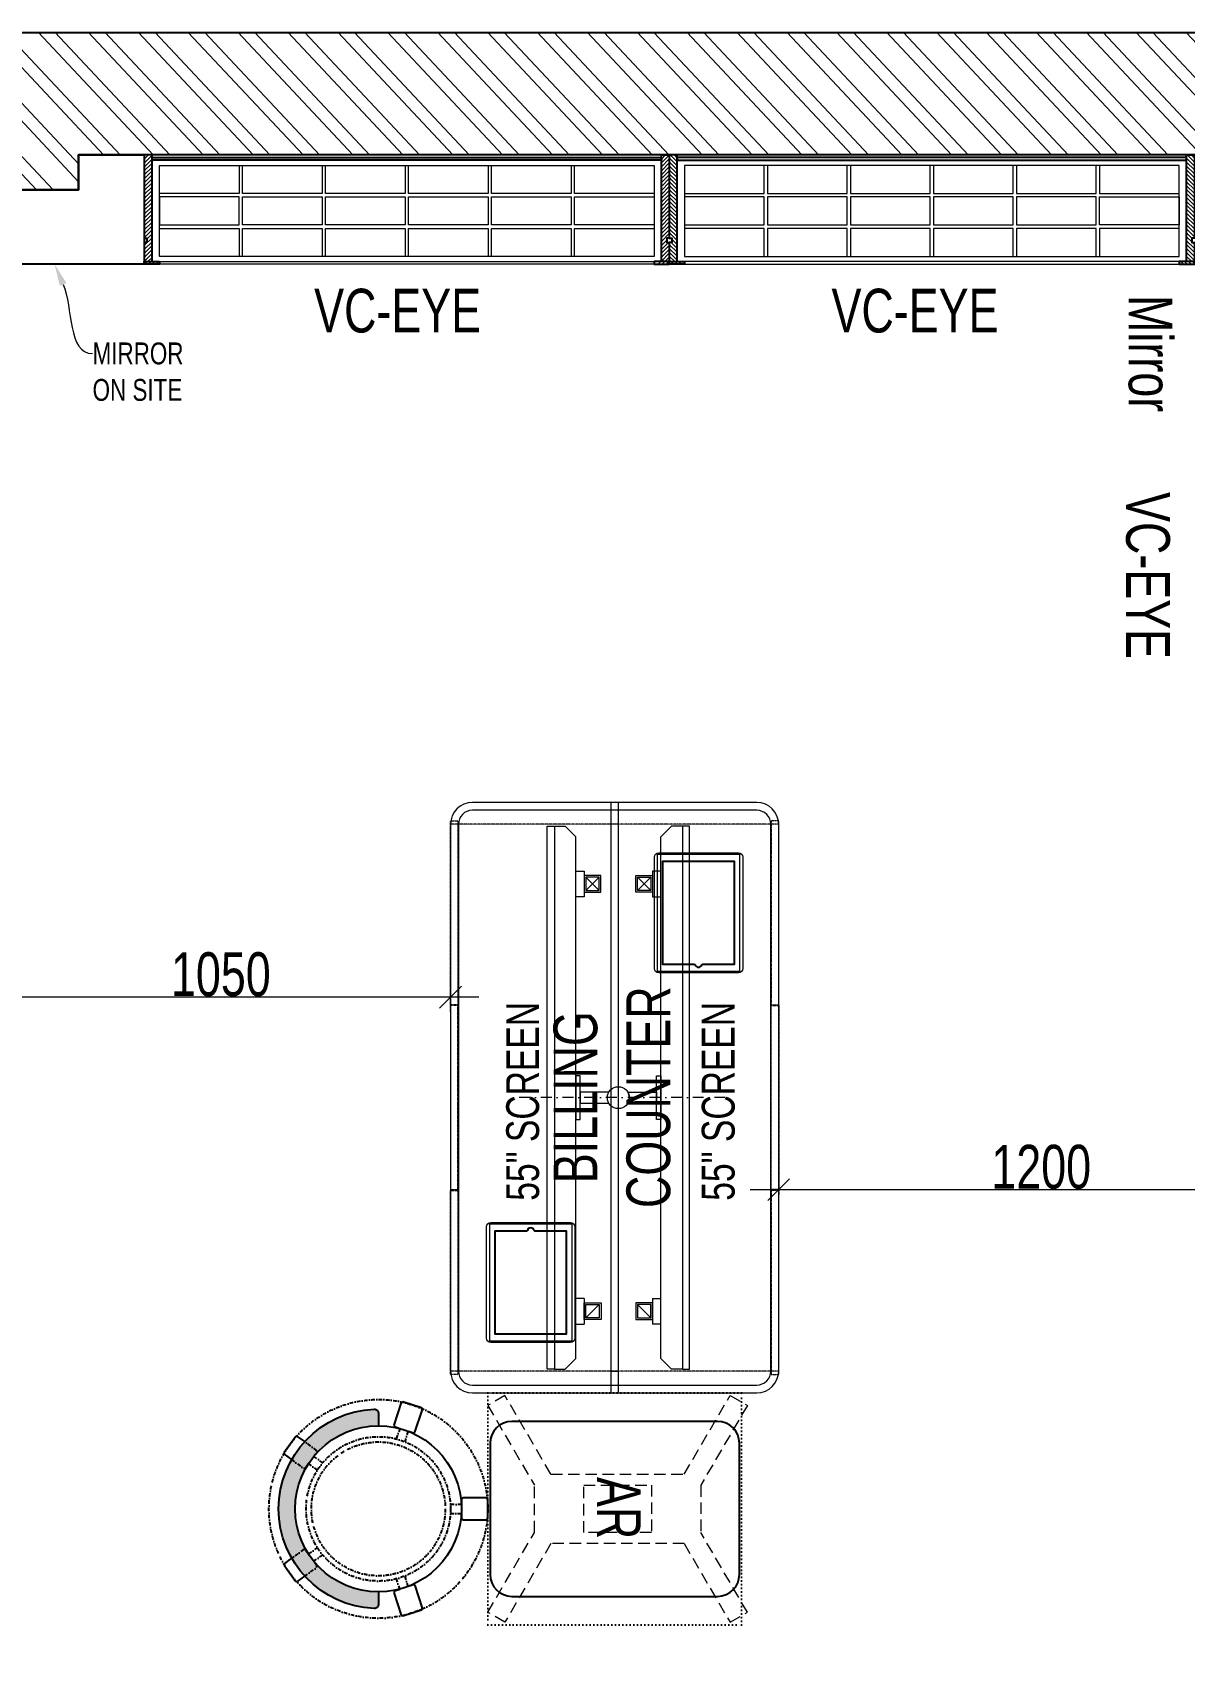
# Model space of a CAD drawing. Header units: feet. Extents: x 2861080 to 2876620, y -5769285 to -5762565.
# Drawn here: x 2868754 to 2871388, y -5766411 to -5762705 of the extents above; entities that cross this region are included whole.
import ezdxf
from ezdxf import colors
from ezdxf.entities.mleader import LeaderData, LeaderLine
from ezdxf.math import Vec2, Vec3

# ---------------------------------------------------------------- set-up
doc = ezdxf.new("R2010")
doc.units = ezdxf.units.FT
doc.header["$LTSCALE"] = 33
doc.header["$MEASUREMENT"] = 0
doc.header["$PDMODE"] = 3
doc.header["$PDSIZE"] = -1
for name, pattern in [('DASHDOT2', [0.5, 0.25, -0.125, 0, -0.125]), ('DOT', [0.25, 0, -0.25]), ('DOT2', [0.125, 0, -0.125]), ('HIDDEN2', [4.7624999999999975, 3.174999999999998, -1.587499999999999]), ('HIDDENX2', [0.75, 0.5, -0.25])]:
    doc.linetypes.add(name, pattern=pattern)
doc.layers.add('A-WALL', color=1, linetype='Continuous')
for name, color, linetype, lineweight in [('HATCH', 9, 'Continuous', 9), ('LENS-PARTITION', 21, 'Continuous', 25), ('LENS-TEXT', 31, 'Continuous', 5), ('LENS_DIMENSION', 193, 'Continuous', 0), ('LENS_TEXT', 31, 'Continuous', 5), ('LK-EQPMT', 3, 'Continuous', 18), ('LK-FF&E FLOOR', 1, 'Continuous', 9), ('LK-FF&E WALL', 1, 'Continuous', 9), ('LK-IT', 3, 'Continuous', 18), ('LN-ELEVATION-1', 81, 'Continuous', 25), ('LN-ELEVATION-2', 103, 'Continuous', 20), ('LN-ELEVATION-3', 125, 'Continuous', 18), ('LN-ELEVATION-4', 145, 'Continuous', 13), ('LN-HATCH', 251, 'Continuous', 0), ('PLANO-TXT', 252, 'Continuous', 5)]:
    doc.layers.add(name, color=color, linetype=linetype, lineweight=lineweight)
doc.styles.add('LK TXT', font='GILC____.TTF', dxfattribs={"height": 100})
doc.styles.get("Standard").update_dxf_attribs({"font": 'GILC____.TTF'})
doc.dimstyles.new('100MM', dxfattribs={"dimtxt": 100, "dimasz": 50, "dimexe": 65, "dimexo": 65, "dimtad": 1, "dimdec": 0, "dimtxsty": 'Standard', "dimblk": 'OBLIQUE', "dimcen": 2.5, "dimdle": 65, "dimclrd": 256, "dimclre": 256, "dimclrt": 1, "dimadec": 0, "dimazin": 0, "dimtfac": 1, "dimtdec": 0, "dimtmove": 1, "dimatfit": 3, "dimfxl": 1, "dimlwd": -1, "dimlwe": -1, "dimarcsym": 0})
pattern_1 = [(45, (7858054.083674966, 3504049.203216764), (-4.490128060534575, 4.490128060534575), [])]

# ---------------------------------------------------------------- blocks, each defined once
blk = doc.blocks.new('A$C77818510')
at = {"layer": 'LN-HATCH'}
h = blk.add_hatch(dxfattribs=at)
h.set_pattern_fill('ANSI32', color=256, scale=222, angle=268.1105192815815)
h.set_pattern_definition([(313.1105192815815, (-2876679.923323048, 5460004.65301725), (60.77556509153959, 56.89370077437428), []), (313.1105192815815, (-2876681.217277818, 5459965.429928693), (60.77556509153959, 56.89370077437428), [])])
h.paths.add_polyline_path([(-14940, 5399.999999523164), (-13680, 5399.999999523164), (-13680, 5120), (-14940, 5120)])
h.paths.add_polyline_path([(-14940, -900), (-13400, -900), (-13400, -1180), (-14940, -1180)])
h.paths.add_polyline_path([(-4640, 0), (-13400, 0), (-13400, 280), (-4640, 280)])
h.paths.add_polyline_path([(-4220, 280), (-280, 280), (-280, 5120), (-2040, 5120), (-2040, 3560), (-2459.999999046326, 3560), (-2459.999999046326, 5120), (-4220, 5120), (-4220, 5399.999999523164), (0, 5399.999999523164), (0, 0), (-4220, 0)])
h.paths.add_polyline_path([(-1030, 2987), (-1030, 2837), (-2190, 2837), (-2190, 3560), (-2040, 3560), (-2040, 2987)], flags=17)
h.paths.add_polyline_path([(-9879.999999046326, 5399.999999523164), (-4640, 5399.999999523164), (-4640, 5120), (-7759.999999046326, 5120), (-7759.999999046792, 5040), (-8000, 5040), (-8000, 5120), (-9879.999999046326, 5120)])
h.paths.add_polyline_path([(-13400, 5399.999999523164), (-10299.99999904632, 5399.999999523164), (-10299.99999904632, 5120), (-13400, 5120)])
at = {"layer": 'A-WALL'}
blk.add_lwpolyline([(-9879.999999046326, 5399.999999523164), (-4640, 5399.999999523164), (-4640, 5120), (-7759.999999046326, 5120), (-7759.999999046792, 5040), (-8000, 5040), (-8000, 5120), (-9879.999999046326, 5120)], close=True, dxfattribs=at)
blk = doc.blocks.new('VC HD 1200')
at = {"layer": 'LN-HATCH', "ltscale": 0.5}
h = blk.add_hatch(dxfattribs=at)
h.set_pattern_fill('ANSI31', color=256, scale=2)
h.set_pattern_definition([(45, (3760859.752907088, 1795248.935917533), (-4.490128060534575, 4.490128060534575), [])])
h.paths.add_polyline_path([(-1200, 250), (-1200, 60), (-1194, 60), (-1194, 50), (-1200, 50), (-1200, 6), (-1182, 6), (-1182, 250)])
h = blk.add_hatch(dxfattribs=at)
h.set_pattern_fill('ANSI31', color=256, scale=2)
h.set_pattern_definition(pattern_1)
h.paths.add_polyline_path([(0, 250), (0, 60), (-6, 60), (-6, 50), (0, 50), (0, 6), (-18, 6), (-18, 250)])
h = blk.add_hatch(dxfattribs=at)
h.set_pattern_fill('ANSI31', color=256, scale=2)
h.set_pattern_definition([(45, (7858047.083674965, 3504049.203216764), (-4.490128060534575, 4.490128060534575), [])])
h.paths.add_polyline_path([(-1165, 6), (-1165, 0), (-1200, 0), (-1200, 6)])
h = blk.add_hatch(dxfattribs=at)
h.set_pattern_fill('ANSI31', color=256, scale=2)
h.set_pattern_definition(pattern_1)
h.paths.add_polyline_path([(-28, 6), (-28, 0), (0, 0), (0, 6)])
at = {"layer": 'LN-ELEVATION-1', "ltscale": 0.5}
for points in [[(-1200, 250), (-1200, 60), (-1194, 60), (-1194, 50), (-1200, 50), (-1200, 6), (-1182, 6), (-1182, 250)], [(-18, 238), (-1182, 238), (-1182, 244), (-18, 244)], [(0, 250), (0, 60), (-6, 60), (-6, 50), (0, 50), (0, 6), (-18, 6), (-18, 250)], [(-1165, 6), (-1165, 0), (-1200, 0), (-1200, 6)], [(-35, 6), (-35, 0), (0, 0), (0, 6)]]:
    blk.add_lwpolyline(points, close=True, dxfattribs=at)
at = {"layer": 'LN-ELEVATION-3', "ltscale": 0.5}
for p, q in [((-1182, 250), (-18, 250)), ((-1165, 6), (-35, 6)), ((-35, 0), (-1165, 0))]:
    blk.add_line(p, q, dxfattribs=at)
for points in [[(-1165.000000000465, 226), (-35, 226), (-35, 18), (-1165.000000000465, 18)], [(-1165.000000000465, 226), (-983.3333333334886, 226), (-983.3333333334886, 162), (-1165.000000000465, 162)], [(-975.3333333334886, 226), (-793.6666666665112, 226), (-793.6666666665112, 162), (-975.3333333334886, 162)], [(-785.6666666665112, 226), (-603.9999999995342, 226), (-603.9999999995342, 162), (-785.6666666665112, 162)], [(-595.9999999995342, 226), (-414.3333333325572, 226), (-414.3333333325572, 162), (-595.9999999995342, 162)], [(-406.3333333325572, 226), (-224.6666666655801, 226), (-224.6666666655801, 162), (-406.3333333325572, 162)], [(-216.6666666655801, 226), (-34.99999999860302, 226), (-34.99999999860302, 162), (-216.6666666655801, 162)], [(-1165.000000000465, 90), (-983.3333333334886, 90), (-983.3333333334886, 154), (-1165.000000000465, 154)], [(-975.3333333334886, 154), (-793.6666666665112, 154), (-793.6666666665112, 90), (-975.3333333334886, 90)], [(-785.6666666665112, 154), (-603.9999999995342, 154), (-603.9999999995342, 90), (-785.6666666665112, 90)], [(-595.9999999995342, 154), (-414.3333333325572, 154), (-414.3333333325572, 90), (-595.9999999995342, 90)], [(-406.3333333325572, 154), (-224.6666666655801, 154), (-224.6666666655801, 90), (-406.3333333325572, 90)], [(-216.6666666655801, 154), (-34.99999999860302, 154), (-34.99999999860302, 90), (-216.6666666655801, 90)], [(-1165.000000000465, 82), (-983.3333333334886, 82), (-983.3333333334886, 18), (-1165.000000000465, 18)], [(-975.3333333334886, 82), (-793.6666666665112, 82), (-793.6666666665112, 18), (-975.3333333334886, 18)], [(-785.6666666665112, 82), (-603.9999999995342, 82), (-603.9999999995342, 18), (-785.6666666665112, 18)], [(-595.9999999995342, 82), (-414.3333333325572, 82), (-414.3333333325572, 18), (-595.9999999995342, 18)], [(-406.3333333325572, 82), (-224.6666666655801, 82), (-224.6666666655801, 18), (-406.3333333325572, 18)], [(-216.6666666655801, 82), (-34.99999999860302, 82), (-34.99999999860302, 18), (-216.6666666655801, 18)]]:
    blk.add_lwpolyline(points, close=True, dxfattribs=at)
blk = doc.blocks.new('I-PAD Frame')
at = {"color": 3, "linetype": 'Continuous'}
blk.add_lwpolyline([(357868.7410323084, -232321.1361381283), (358122.7410323085, -232321.1361381283, 0.4142135623713902), (358132.7410323086, -232311.1361381283), (358132.7410323086, -232129.1361381283, 0.4142135623713902), (358122.7410323085, -232119.1361381283), (357868.7410323084, -232119.1361381283, 0.4142135623713902), (357858.7410323085, -232129.1361381283), (357858.7410323085, -232311.1361381283, 0.4142135623713902)], format="xyb", close=True, dxfattribs=at)
at = {"color": 3, "linetype": 'Continuous', "lineweight": 25}
blk.add_lwpolyline([(358113.2410323085, -232229.6755301424), (358113.2410323085, -232302.1361381283), (357878.2410323086, -232302.1361381283), (357878.2410323086, -232138.1361381283), (358113.2410323085, -232138.1361381283), (358113.2410323085, -232210.5967461141, 0.3275382217372251), (358114.6410323081, -232212.5046245168, -0.733799385757267), (358114.6410323086, -232227.7676517396, 0.3275382217372252)], format="xyb", close=True, dxfattribs=at)
blk = doc.blocks.new('Billing Counter-1350')
at = {"color": 5, "linetype": 'HIDDENX2', "ltscale": 0.025}
for p, q in [((-624.9999978118576, -374.9978339364752), (-625.0000002956949, 375)), ((624.9999976539984, -374.9978339364752), (625.0000001378357, 375))]:
    blk.add_line(p, q, dxfattribs=at)
at = {"color": 0, "linetype": 'Continuous'}
for p, q in [((625, 375), (-625, 375)), ((675, -325), (675, 325)), ((-625, -375), (625, -375))]:
    blk.add_line(p, q, dxfattribs=at)
at = {"color": 2, "linetype": 'Continuous'}
blk.add_line((624, -375), (624.9999976539984, -374.9978339364752), dxfattribs=at)
at = {"color": 2, "linetype": 'HIDDENX2', "ltscale": 0.025}
for points in [[(-632.999998427229, 375), (-212.4115580061916, 375), (-212.4115580851212, 358), (-632.9999985061586, 358)], [(210.3333326776046, 375), (-210.2551077436656, 375), (-210.255107664736, 358), (210.3333327565342, 358)], [(212.3333327565342, 375), (632.9217731775716, 375), (632.921773098642, 358), (212.3333326776046, 358)], [(-632.999998427229, -375), (-212.4115580061916, -375), (-212.4115580851212, -358), (-632.9999985061586, -358)], [(210.3333326776046, -375), (-210.2551077436656, -375), (-210.255107664736, -358), (210.3333327563014, -358)], [(212.3333327563014, -375), (632.9217731775716, -375), (632.921773098642, -358), (212.3333326776046, -358)]]:
    blk.add_lwpolyline(points, close=True, dxfattribs=at)
at = {"color": 5, "linetype": 'Continuous'}
for points in [[(-555.9166655030566, 97.25000000000001), (-288.9166655030567, 97.25000000000001), (-288.9166655030567, 286.25), (-555.9166655030566, 286.25)], [(555.9166655030566, -97.25000000000001), (288.9166655030567, -97.25000000000001), (288.9166655030567, -286.25), (555.9166655030566, -286.25)]]:
    blk.add_lwpolyline(points, close=True, dxfattribs=at)
at = {"color": 5, "linetype": 'HIDDENX2', "ltscale": 0.025}
blk.add_lwpolyline([(625, 8.5), (-625, 8.5), (-625, -8.5), (625, -8.5)], close=True, dxfattribs=at)
at = {"color": 0, "linetype": 'Continuous'}
for centre, radius, start, end in [((-625, 325), 50.0000000000291, 90, 180), ((624.9999999997672, 325), 50.00000000005822, 0, 90), ((624.9999999997672, -325), 50.0000000000291, 270, 0)]:
    blk.add_arc(centre, radius, start, end, dxfattribs=at)
at = {"layer": 'LN-ELEVATION-2'}
blk.add_line((-675, 325), (-675, -325), dxfattribs=at)
for points in [[(625, 375), (-625, 375, 0.4142135623725836), (-675, 325), (-675, -325, 0.4142135623725836), (-625, -375), (625, -375, 0.4142135623725837), (675, -325), (675, 325, 0.4142135623725836)], [(625, 357), (-625, 357, 0.4142135623730951), (-657, 325), (-657, -325, 0.4142135623730951), (-625, -357), (625, -357, 0.4142135623730951), (657, -325), (657, 325, 0.4142135623730951)]]:
    blk.add_lwpolyline(points, format="xyb", close=True, dxfattribs=at)
blk.add_lwpolyline([(-675, -8.5), (675, -8.5), (675, 8.5), (-675, 8.5)], close=True, dxfattribs=at)
blk.add_arc((-625, -325), 50.00000000005822, 180, 270, dxfattribs=at)
at = {"color": 2, "linetype": 'Continuous', "xscale": -1, "rotation": 180}
blk.add_blockref('I-PAD Frame', (-358418.1576978308, -232028.3861380983), dxfattribs=at)
at = {"color": 2, "linetype": 'Continuous', "xscale": -1}
blk.add_blockref('I-PAD Frame', (358418.1576978117, 232028.3861381281), dxfattribs=at)
at = {"layer": 'LENS-TEXT', "color": 0, "linetype": 'Continuous', "ltscale": 3, "insert": (0.983410338871181, 5.633732088841497), "char_height": 100, "attachment_point": 5, "style": 'LK TXT'}
blk.add_mtext_dynamic_manual_height_columns('BILLING COUNTER', width=353.0555573365615, gutter_width=0.5, heights=[0], dxfattribs=at)
blk = doc.blocks.new('AR')
at = {"layer": 'LN-ELEVATION-2', "linetype": 'DOT', "lineweight": 25}
blk.add_lwpolyline([(0, 13.41378593863919), (530, 13.41378593863919), (530, 593.4137859386392), (0, 593.4137859386392)], close=True, dxfattribs=at)
at = {"layer": 'LN-ELEVATION-2', "lineweight": 25}
blk.add_lwpolyline([(465, 68.22063546301797), (465, 538.2206354630179, 0.4142135623730951), (415, 588.2206354630177), (115, 588.2206354630177, 0.4142135623730951), (65, 538.2206354630179), (65, 68.22063546301797, 0.4142135623730951), (115, 18.22063546301797), (415, 18.22063546301797, 0.4142135623730951)], format="xyb", close=True, dxfattribs=at)
at = {"layer": 'LN-ELEVATION-4', "linetype": 'HIDDEN2', "ltscale": 0.25}
for points in [[(185.8456009030342, 448.8780772723258), (5.888936847448348, 554.0078910568263), (28.48512306064368, 593.350836840691), (211.0874861851335, 486.6754184374586)], [(344.154399111867, 448.8780772762837), (524.1110631600021, 554.0078910947777), (501.5148769393563, 593.3508368753828), (318.9125138223171, 486.6754184374586)], [(211.0874861851335, 486.6754184376913), (318.9125138223171, 486.6754184376913)], [(185.8456009030342, 144.472759603057), (185.8456009030342, 448.8780772723258)], [(344.154399111867, 448.8780772762837), (344.154399111867, 144.4727595990989)], [(185.8456009030342, 144.472759603057), (5.888936847448348, 39.34294581855647), (28.48512306064368, 3.46917659e-08), (211.0874861851335, 106.6754184379242)], [(344.154399111867, 144.4727595990989), (524.1110631600021, 39.34294578060508), (501.5148769393563, 0), (318.9125138223171, 106.6754184379242)], [(318.9125138223171, 106.6754184376914), (211.0874861851335, 106.6754184376914)]]:
    blk.add_lwpolyline(points, dxfattribs=at)
blk.add_lwpolyline([(210.8456009030342, 373.9866790841333), (319.154399111867, 373.9866790841333), (319.154399111867, 219.3641577917151), (210.8456009030342, 219.3641577917151)], close=True, dxfattribs=at)
blk = doc.blocks.new('DR STOOL')
at = {"layer": 'HATCH'}
h = blk.add_hatch(dxfattribs=at)
h.set_pattern_fill('ANSI36', color=250, angle=-90.00000000000001)
h.set_pattern_definition([(315, (-227.8099174643867, 917.3997257252777), (6.173926083235043, -1.683798022700468), [7.9375, -1.587499999999999, 0, -1.587499999999999])])
edge = h.paths.add_edge_path()
edge.add_line((-190.0000000041909, 4.511094e-10), (-218.6899174675346, 4.511094e-10))
edge.add_arc((-218.6899174670689, 9.120000000388245), 9.119999999940092, 177.6119845363388, 269.9999999996136, ccw=False)
edge.add_arc((-1.8626451e-09, 3.565219e-10), 228.000000002257, 2.3880154632688004, 177.6119845367313, ccw=False)
edge.add_arc((218.6899174633436, 9.120000000497384), 9.120000000051716, -90.00000000034493, 2.3880154629299, ccw=False)
edge.add_line((218.6899174633436, 4.511094e-10), (190, 4.511094e-10))
edge.add_arc((-1.8626451e-09, 4.511094e-10), 190.000000001979, -1.27e-14, 180)
at = {"layer": 'LN-ELEVATION-1', "color": 1, "ltscale": 100}
for p, q in [((-165.2704676063731, 189.0243927398114), (-165.9069543029182, 185.0820035930228)), ((-128.6221585394814, 215.4841044476634), (-165.2704676063731, 189.0243927398114)), ((-124.7228340068832, 214.8545704018979), (-128.6221585394814, 215.4841044476634)), ((-112.6981821293011, 198.1996966340157), (-124.7228340068832, 214.8545704018979)), ((124.7553772013634, 214.9803744515593), (112.5488144652918, 198.2845540212292)), ((128.7014972954057, 215.5933048763618), (124.7553772013634, 214.9803744515593)), ((128.7014972954057, 215.5933048763618), (124.7553772013634, 214.9803744515593)), ((165.1911288509145, 188.915192311113), (128.7014972954057, 215.5933048763618)), ((165.1911288509145, 188.915192311113), (128.7014972954057, 215.5933048763618)), ((165.7973639420234, 185.0121775862135), (165.1911288509145, 188.915192311113)), ((165.7973639420234, 185.0121775862135), (165.1911288509145, 188.915192311113)), ((-165.9069543029182, 185.0820035930228), (-153.8003208162263, 168.3135803133482)), ((153.6734594982117, 168.4294150282658), (165.7973639420234, 185.0121775862135)), ((-191.2928382232785, -35.45407700946089), (-242.9550312487409, -52.24013893969095)), ((-187.9259491492994, -37.1695928365807), (-191.2928382232785, -35.45407700946089)), ((188.0651108901948, -36.96233201187715), (184.0504167033359, -49.19388854173303)), ((191.3981811110861, -35.27656588272658), (188.0651108901948, -36.96233201187715)), ((243.0100176925771, -52.21682526778022), (191.3981811110861, -35.27656588272658)), ((-242.9550312487409, -52.24013893969095), (-244.7482102331705, -55.75945052818861)), ((-244.7482102331705, -55.75945052818861), (-230.7800458371639, -98.74904560100549)), ((-184.1424400564283, -48.81403796559607), (-187.9259491492994, -37.1695928365807)), ((-173.8639617776498, -80.4479453730819), (-177.8421125086024, -68.2044548037811)), ((177.6922140880488, -68.56540505095472), (173.8739495249465, -80.1985000452405)), ((230.715890809428, -98.7280946081737), (244.8123673382215, -55.78040257930116)), ((244.8123673382215, -55.78040257930116), (243.0100176925771, -52.21682526778022)), ((-230.7800458371639, -98.74904560100549), (-227.2218665438704, -100.5620286722478)), ((-227.2218665438704, -100.5620286722478), (-175.5596735184081, -83.7759667420105)), ((-175.5596735184081, -83.7759667420105), (-173.8639617776498, -80.4479453730819)), ((173.8739495249465, -80.1985000452405), (175.5794035866856, -83.5704969359358)), ((175.5794035866856, -83.5704969359358), (227.1912401677109, -100.5107563209894)), ((227.1912401677109, -100.5107563209894), (230.715890809428, -98.7280946081737)), ((-22.72193054761737, -190.2142363802995), (-25.39390889601782, -192.886214728569)), ((-25.39390889601782, -192.886214728569), (-25.39390889601782, -247.2070584567482)), ((-10.47823652112856, -190.2142363802995), (-22.72193054761737, -190.2142363802995)), ((22.78362171910703, -190.2142363802995), (9.910054048988968, -190.2142363802995)), ((25.42475448176265, -192.8553691428751), (22.78362171910703, -190.2142363802995)), ((25.42475448176265, -247.1762128710543), (25.42475448176265, -192.8553691428751)), ((-25.39390889601782, -247.2070584567482), (-22.60096735274419, -250)), ((-22.60096735274419, -250), (22.60096735274419, -250)), ((22.60096735274419, -250), (25.42475448176265, -247.1762128710543))]:
    blk.add_line(p, q, dxfattribs=at)
at = {"layer": 'LN-ELEVATION-1', "linetype": 'DASHDOT2'}
for p, q in [((-92.92521573789418, 170.8129362839827), (-112.6981821293011, 198.1996966340157)), ((112.5488144652918, 198.2845540212292), (92.69529851106927, 171.1294289919315)), ((-153.8003208162263, 168.3135803133482), (-134.1093360339291, 141.0403694751003)), ((-103.4542870586738, 159.9154408004979), (-93.52748446213081, 167.0824927485227)), ((-88.15393704269081, 139.4771787207864), (-103.4542870586738, 159.9154408004979)), ((-93.52748446213081, 167.0824927485227), (-92.92521573789418, 170.8129362839827)), ((103.6608748426661, 159.8406005539291), (88.19885099539533, 139.4487815762331)), ((92.69529851106927, 171.1294289919315), (93.26858203159645, 167.4385604566923)), ((93.26858203159645, 167.4385604566923), (103.6608748426661, 159.8406005539291)), ((133.7372852512635, 141.1612321265929), (153.6734594982117, 168.4294150282658)), ((-134.1093360339291, 141.0403694751003), (-130.4219571123831, 140.4450534014686)), ((-130.4219571123831, 140.4450534014686), (-119.9844727469608, 147.9808124662595)), ((-119.9844727469608, 147.9808124662595), (-105.3687285655178, 126.9741353208374)), ((105.4096150295809, 126.94019481352), (120.1194891873747, 147.8074627162714)), ((120.1194891873747, 147.8074627162714), (130.0033113472163, 140.5812532722048)), ((130.0033113472163, 140.5812532722048), (133.7372852512635, 141.1612321265929)), ((-159.954806596972, -40.49024384317454), (-184.1424400564283, -48.81403796559607)), ((-177.8421125086024, -68.2044548037811), (-153.4148110738024, -60.73628028803068)), ((153.3006618716754, -61.02382378749462), (177.6922140880488, -68.56540505095472)), ((184.0504167033359, -49.19388854173303), (159.8786162491887, -40.79004861696012)), ((-10.92024635523557, -164.6382343793375), (-10.47823652112856, -190.2142363802995)), ((9.910054048988968, -190.2142363802995), (10.35584833659231, -164.674698740353))]:
    blk.add_line(p, q, dxfattribs=at)
at = {"layer": 'LN-ELEVATION-1', "color": 1, "ltscale": 100}
blk.add_lwpolyline([(-190.0000000023283, 0), (-218.6899174656719, 0, -0.4264743413925903), (-227.8019973598421, 9.5, -0.959166304662544), (227.8019973593764, 9.5, -0.4264743413925903), (218.6899174647406, 0), (190.0000000013969, 0)], format="xyb", dxfattribs=at)
at = {"layer": 'LN-ELEVATION-1', "linetype": 'DASHDOT2'}
for radius in [250, 165, 153]:
    blk.add_circle((0, 0), radius, dxfattribs=at)
at = {"layer": 'LN-ELEVATION-1', "color": 1, "ltscale": 100}
blk.add_circle((0, 0), 190, dxfattribs=at)
blk = doc.blocks.new('55INCH')
at = {"layer": 'LK-EQPMT', "ltscale": 12}
for p, q in [((2111558.8162113, 1135690.450573809), (2111583.24744553, 1135690.450467438)), ((2111583.24744553, 1135690.450467438), (2111607.67857339, 1135666.019126837)), ((2111607.678786132, 1134473.881595297), (2111607.67857339, 1135666.019126837)), ((2111607.678233332, 1135587.915183341), (2111627.204219206, 1135587.915098327)), ((2111627.204219206, 1135587.915098327), (2111627.203964163, 1135529.337140705)), ((2111627.203964163, 1135529.337140705), (2111607.67797829, 1135529.337225719)), ((2111627.205367106, 1134610.5634114), (2111607.679381233, 1134610.563496414)), ((2111627.205367106, 1134610.5634114), (2111627.205112064, 1134551.985453778)), ((2111607.679126189, 1134551.985538793), (2111627.205112064, 1134551.985453778)), ((2111583.247445532, 1134449.450467438), (2111607.678786132, 1134473.881595297)), ((2111558.8162113, 1134449.45057381), (2111583.247445532, 1134449.450467438))]:
    blk.add_line(p, q, dxfattribs=at)
at = {"layer": 'LK-EQPMT'}
for p, q in [((2111661.614206139, 1135573.919317673), (2111631.027374502, 1135543.33275238)), ((2111661.614072967, 1135543.332619208), (2111631.027507674, 1135573.919450845)), ((2111661.615356252, 1134597.075782953), (2111631.028524615, 1134566.48921766))]:
    blk.add_line(p, q, dxfattribs=at)
at = {"layer": 'LK-EQPMT', "ltscale": 12}
blk.add_lwpolyline([(2111542.593620929, 1135690.450644441), (2111558.8162113, 1135690.450573809), (2111558.8162113, 1134449.45057381), (2111542.593620929, 1134449.450644441)], close=True, dxfattribs=at)
at = {"layer": 'LK-EQPMT'}
for points in [[(2111627.204187012, 1135577.742804799), (2111627.204020548, 1135539.509431718), (2111665.437393629, 1135539.509265254), (2111665.437560093, 1135577.742638335)], [(2111631.027507674, 1135573.919450845), (2111631.027374502, 1135543.33275238), (2111661.614072967, 1135543.332619208), (2111661.614206139, 1135573.919317673)], [(2111627.20517066, 1134562.665896998), (2111627.205337125, 1134600.89927008), (2111665.438710206, 1134600.899103615), (2111665.438543742, 1134562.665730534)], [(2111631.028524615, 1134566.48921766), (2111631.028657786, 1134597.075916125), (2111661.615356252, 1134597.075782953), (2111661.61522308, 1134566.489084489)]]:
    blk.add_lwpolyline(points, close=True, dxfattribs=at)
blk = doc.blocks.new('_Oblique')
at = {"color": 0, "lineweight": -2}
blk.add_line((-0.5, -0.5), (0.5, 0.5), dxfattribs=at)
blk = doc.blocks.new('*D43')
at = {"layer": 'Defpoints', "color": 0}
for p in [(2868659.929001533, -5764910.624454118), (2868659.929001533, -5765008.027796119), (2869709.929001534, -5765008.027796119)]:
    blk.add_point(p, dxfattribs=at)
at = {"layer": 'LENS_DIMENSION', "linetype": 'DOT2'}
for p, q in [((2868659.929001533, -5764943.027796119), (2868659.929001533, -5764845.624454117)), ((2869709.929001534, -5764943.027796119), (2869709.929001534, -5764845.624454117))]:
    blk.add_line(p, q, dxfattribs=at)
at = {"layer": 'LENS_DIMENSION'}
blk.add_line((2869774.929001534, -5764910.624454118), (2868594.929001533, -5764910.624454118), dxfattribs=at)
at = {"layer": 'LENS_DIMENSION', "xscale": 50, "yscale": 50, "zscale": 50, "rotation": 180}
blk.add_blockref('_Oblique', (2868659.929001533, -5764910.624454118), dxfattribs=at)
at = {"layer": 'LENS_DIMENSION', "xscale": 50, "yscale": 50, "zscale": 50}
blk.add_blockref('_Oblique', (2869709.929001534, -5764910.624454118), dxfattribs=at)
at = {"layer": 'LENS_DIMENSION', "color": 1, "insert": (2869184.929001534, -5764858.873000629), "char_height": 100, "attachment_point": 5}
blk.add_mtext('1050', dxfattribs=at)
blk = doc.blocks.new('*D44')
at = {"layer": 'Defpoints', "color": 0}
for p in [(2870459.929001533, -5765350.851925338), (2870459.929001533, -5765425.411193088), (2871659.929083386, -5765425.411193088)]:
    blk.add_point(p, dxfattribs=at)
at = {"layer": 'LENS_DIMENSION', "linetype": 'DOT2'}
for p, q in [((2870459.929001533, -5765360.411193088), (2870459.929001533, -5765285.851925336)), ((2871659.929083386, -5765360.411193088), (2871659.929083386, -5765285.851925336))]:
    blk.add_line(p, q, dxfattribs=at)
at = {"layer": 'LENS_DIMENSION'}
blk.add_line((2871724.929083385, -5765350.851925338), (2870394.929001534, -5765350.851925338), dxfattribs=at)
at = {"layer": 'LENS_DIMENSION', "xscale": 50, "yscale": 50, "zscale": 50, "rotation": 180}
blk.add_blockref('_Oblique', (2870459.929001533, -5765350.851925338), dxfattribs=at)
at = {"layer": 'LENS_DIMENSION', "xscale": 50, "yscale": 50, "zscale": 50}
blk.add_blockref('_Oblique', (2871659.929083386, -5765350.851925338), dxfattribs=at)
at = {"layer": 'LENS_DIMENSION', "color": 1, "insert": (2871059.92904246, -5765299.100471849), "char_height": 100, "attachment_point": 5}
blk.add_mtext('1200', dxfattribs=at)

msp = doc.modelspace()

# ---------------------------------------------------------------- linework, layer by layer
at = {"layer": 'LENS-PARTITION'}
msp.add_lwpolyline([(2869009.929001533, -5763235.411193088), (2868539.929001534, -5763235.411193088), (2868539.929001534, -5762985.411193088), (2868619.92900058, -5762985.411193088), (2868619.92900058, -5763065.411193089), (2868859.929001533, -5763065.41119309), (2868859.929001533, -5762985.411193088), (2869009.929001533, -5762985.411193088)], close=True, dxfattribs=at)
at = {"layer": 'LK-IT', "color": 1, "linetype": 'DASHDOT2', "ltscale": 3}
msp.add_line((2870337.937489991, -5765140.450305556), (2869848.920513074, -5765140.450305556), dxfattribs=at)
at = {"layer": 'LK-IT'}
for points in [[(2869996.014058132, -5765090.450305556), (2869996.014058132, -5765190.450305555), (2870006.014058132, -5765190.450305555), (2870006.014058132, -5765090.450305556)], [(2870190.84394493, -5765090.450305556), (2870190.84394493, -5765190.450305555), (2870180.84394493, -5765190.450305555), (2870180.84394493, -5765090.450305556)]]:
    msp.add_lwpolyline(points, close=True, dxfattribs=at)
for points in [[(2870071.778366436, -5765127.950305555), (2870006.014058132, -5765127.950305555), (2870006.014058132, -5765152.950305556), (2870071.778366436, -5765152.950305556, -0.26794919244356), (2870071.778366436, -5765127.950305555, 0.9999999999999998)], [(2870115.079636627, -5765127.950305555), (2870180.84394493, -5765127.950305555), (2870180.84394493, -5765152.950305556), (2870115.079636627, -5765152.950305556, 0.26794919244356), (2870115.079636627, -5765127.950305555, -0.9999999999999998)]]:
    msp.add_lwpolyline(points, format="xyb", dxfattribs=at)
at = {"layer": 'LK-IT', "color": 1}
msp.add_circle((2870093.429001531, -5765140.450305556), 25, dxfattribs=at)

# ---------------------------------------------------------------- block references
at = {"layer": 'LENS_DIMENSION'}
msp.add_blockref('A$C77818510', (2876619.92900058, -5768105.411193089), dxfattribs=at)
at = {"layer": 'LK-FF&E FLOOR'}
for name, p, rotation in [('Billing Counter-1350', (2870084.929001533, -5765140.450305556), 90), ('DR STOOL', (2869544.929001533, -5766080.450305556), 89.99999999999999), ('AR', (2870388.342787472, -5766345.450305556), 89.99999999999999)]:
    msp.add_blockref(name, p, dxfattribs=dict(at, rotation=rotation))
at = {"layer": 'LK-FF&E WALL'}
msp.add_blockref('VC HD 1200', (2870209.929001534, -5763235.411193088), dxfattribs=at)
at = {"layer": 'LK-FF&E WALL', "xscale": -1}
msp.add_blockref('VC HD 1200', (2870209.929001534, -5763235.411193088), dxfattribs=at)
at = {"layer": 'LK-IT'}
msp.add_blockref('55INCH', (758388.3353806008, -6900210.400949998), dxfattribs=at)
at = {"layer": 'LK-IT', "xscale": -1}
msp.add_blockref('55INCH', (4981798.522622455, -6900210.400949998), dxfattribs=at)

# ---------------------------------------------------------------- texts
at = {"layer": 'LENS-TEXT', "color": 0, "linetype": 'Continuous', "ltscale": 3, "char_height": 75, "width": 783.9636358173434, "attachment_point": 5, "rotation": 89.99999999999993, "style": 'LK TXT'}
for insert in [(2869875.212942057, -5765148.912649047), (2870322.212942057, -5765148.912649047)]:
    msp.add_mtext('\\pt225;55" SCREEN', dxfattribs=dict(at, insert=insert))
at = {"layer": 'LENS-TEXT', "color": 0, "linetype": 'Continuous', "ltscale": 3, "insert": (2870094.413445591, -5766078.79326865), "char_height": 100, "attachment_point": 5, "rotation": 270, "style": 'LK TXT'}
msp.add_mtext_dynamic_manual_height_columns('AR', width=237.4408088319178, gutter_width=12.5, heights=[0], dxfattribs=at)
at = {"layer": 'LENS_TEXT', "linetype": 'Continuous', "ltscale": 3, "insert": (2871309.172634491, -5763439.685519637), "char_height": 100, "width": 324.4738372093023, "attachment_point": 5, "rotation": 270.00000000000006, "style": 'LK TXT'}
msp.add_mtext('{\\C7;Mirror}', dxfattribs=at)
at = {"layer": 'PLANO-TXT', "linetype": 'Continuous', "ltscale": 3, "char_height": 100, "width": 244.6773255813953, "attachment_point": 5, "style": 'LK TXT'}
for insert in [(2869588.920918547, -5763342.053864029), (2870771.412033825, -5763342.053864029)]:
    msp.add_mtext('VC-EYE', dxfattribs=dict(at, insert=insert))
at = {"layer": 'PLANO-TXT', "linetype": 'Continuous', "ltscale": 3, "insert": (2871303.286330594, -5763946.89422538), "char_height": 100, "width": 244.6773255813953, "attachment_point": 5, "rotation": 269.99999999999994, "style": 'LK TXT'}
msp.add_mtext('VC-EYE', dxfattribs=at)

# ---------------------------------------------------------------- dimensions: what is measured, and where the dimension line sits
at = {"layer": 'LENS_DIMENSION'}
for base, p1, p2, picture, middle in [((2868659.929001533, -5764910.624454118), (2869709.929001534, -5765008.027796119), (2868659.929001533, -5765008.027796119), '*D43', (2869184.929001534, -5764858.873000629)), ((2870459.929001533, -5765350.851925338), (2871659.929083386, -5765425.411193088), (2870459.929001533, -5765425.411193088), '*D44', (2871059.92904246, -5765299.100471849))]:
    dim = msp.add_linear_dim(base=base, p1=p1, p2=p2, dimstyle='100MM', dxfattribs=at)
    dim.commit()
    dim.dimension.update_dxf_attribs({"geometry": picture, "text_midpoint": middle})

# ---------------------------------------------------------------- leaders
at = {"layer": 'LENS-TEXT', "color": 7}
ml = msp.add_multileader_mtext('Standard', dxfattribs=at)
ml.set_content('\\pxql,t3;{\\C0;MIRROR ON SITE}', color=1)
ml.set_leader_properties(color=256, linetype='ByLayer', lineweight=-1)
ml.build(insert=Vec2(0, 0))
ml.multileader.update_dxf_attribs({"leader_type": 2, "dogleg_length": 0.36, "arrow_head_size": 50})
ctx = ml.context
ctx.base_point, ctx.char_height, ctx.arrow_head_size, ctx.landing_gap_size, ctx.plane_origin, ctx.plane_x_axis, ctx.plane_y_axis = Vec3(2868891.643279111, -5763439.530664988, -4.5420196e-09), 50, 50, 0.09, Vec3(2868219.297081842, -5762976.938713116, -4.5420196e-09), Vec3(1, 2e-16), Vec3(-2e-16, 1)
notes = []
notes.append((ctx, [(0, (1, 1, 0), (2868891.28327911, -5763439.530664988, -4.5420196e-09), (1, 2e-16), 0.36, [(0, [(2868804.939022461, -5763235.411193088, -4.5420196e-09)], 0, [])])]))
ctx.mtext.insert, ctx.mtext.text_direction, ctx.mtext.rotation, ctx.mtext.width, ctx.mtext.flow_direction = Vec3(2868891.73327911, -5763414.203630104, -4.5420196e-09), Vec3(1, 2e-16), 2e-16, 237.2605896616587, 5
for ctx, leaders in notes:
    for number, flags, end, landing, length, lines in leaders:
        leader = LeaderData()
        leader.index, (leader.has_last_leader_line, leader.has_dogleg_vector, leader.attachment_direction) = number, flags
        leader.last_leader_point, leader.dogleg_vector, leader.dogleg_length = Vec3(end), Vec3(landing), length
        for number, points, colour, breaks in lines:
            line = LeaderLine()
            line.index, line.vertices, line.color, line.breaks = number, Vec3.list(points), colors.encode_raw_color(colour), breaks
            leader.lines.append(line)
        ctx.leaders.append(leader)

doc.saveas('drawing.dxf')
